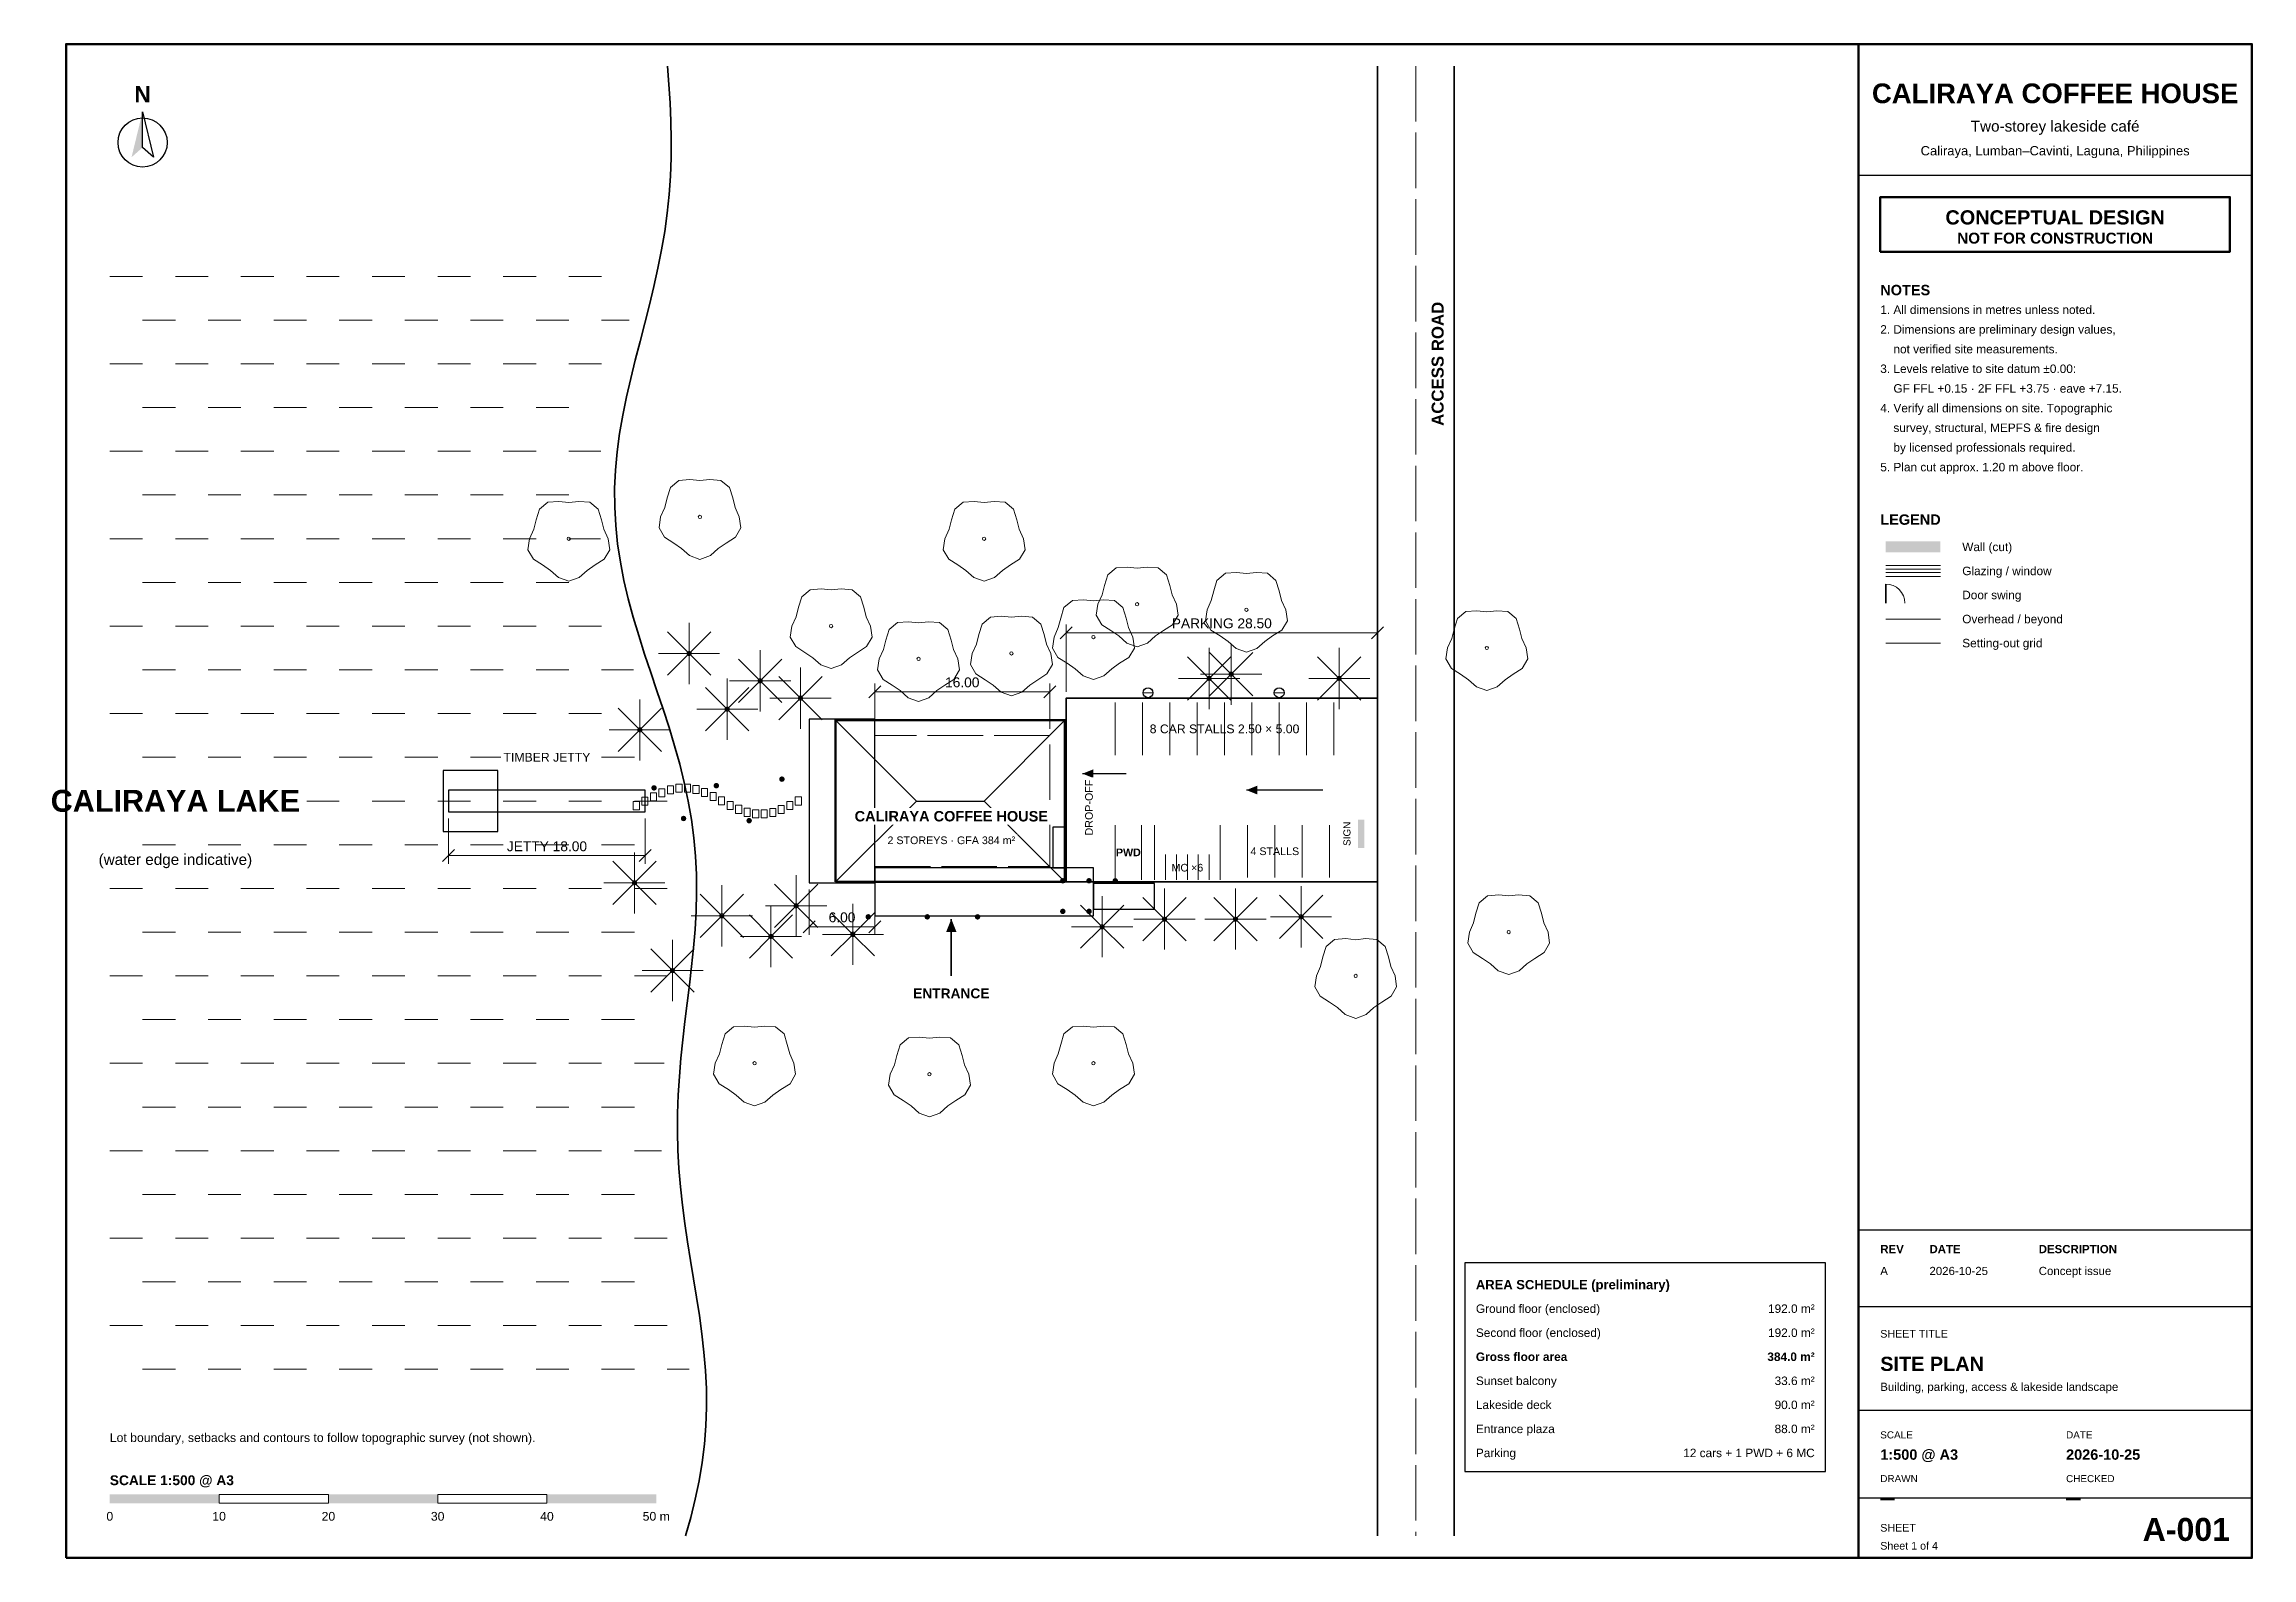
# Model space of a CAD drawing. Header units: metres. Extents: x -84 to 118, y -69 to 69.
import ezdxf
from ezdxf.enums import TextEntityAlignment as Align

# ---------------------------------------------------------------- set-up
doc = ezdxf.new("R2010")
doc.units = ezdxf.units.M
doc.header["$LTSCALE"] = 4
doc.linetypes.add('CENTER', pattern=[5.08, 3.175, -0.635, 0.635, -0.635])
doc.linetypes.add('DASHED', pattern=[1.524, 1.27, -0.254])
for name, color, linetype, lineweight in [('A-ANNO-DIMS', 7, 'Continuous', 13), ('A-ANNO-SYMB', 7, 'Continuous', 25), ('A-ANNO-TEXT', 7, 'Continuous', 18), ('A-OVHD', 7, 'Continuous', 18), ('A-ROOF', 7, 'Continuous', 35), ('C-PRKG', 7, 'Continuous', 18), ('C-ROAD', 7, 'Continuous', 25), ('C-SITE', 7, 'Continuous', 25), ('C-WATR', 7, 'Continuous', 13), ('G-TTLB', 7, 'Continuous', 35), ('L-PLNT', 7, 'Continuous', 13)]:
    doc.layers.add(name, color=color, linetype=linetype, lineweight=lineweight)
doc.styles.add('ARIAL', font='arial.ttf')
doc.styles.add('ARIAL-B', font='arialbd.ttf')
doc.dimstyles.new('ARCH', dxfattribs={"dimscale": 500, "dimtxt": 0.0018, "dimasz": 0.0015, "dimexe": 0.0015, "dimexo": 0.0012, "dimgap": 0.0008, "dimtad": 1, "dimzin": 0, "dimdsep": 46, "dimtsz": 0.0011, "dimcen": 2.5, "dimclrd": 7, "dimclre": 7, "dimclrt": 7, "dimazin": 3, "dimtfac": 1, "dimtmove": 0, "dimatfit": 3, "dimlwd": 13, "dimlwe": 13})

msp = doc.modelspace()

# ---------------------------------------------------------------- hatches: boundary and pattern name
at = {"layer": 'A-ANNO-SYMB'}
for points in [[(-75, 63.062), (-76.013, 58.9), (-75, 59.8)], [(11, 2.5), (12, 2.1), (12, 2.9)], [(26, 1), (27, 0.6), (27, 1.4)], [(-1, -10.8), (-1.48, -12), (-0.52, -12)], [(-78, -64.25), (-68, -64.25), (-68, -63.45), (-78, -63.45)], [(-58, -64.25), (-48, -64.25), (-48, -63.45), (-58, -63.45)], [(-38, -64.25), (-28, -64.25), (-28, -63.45), (-38, -63.45)]]:
    msp.add_hatch(color=7, dxfattribs=at).paths.add_polyline_path(points)
at = {"layer": 'C-SITE'}
h = msp.add_hatch(color=7, dxfattribs=at)
edge = h.paths.add_edge_path()
edge.add_arc((-16.5, 2), 0.25, 0, 360)
h = msp.add_hatch(color=7, dxfattribs=at)
edge = h.paths.add_edge_path()
edge.add_arc((-28.2, 1.2), 0.25, 0, 360)
h = msp.add_hatch(color=7, dxfattribs=at)
edge = h.paths.add_edge_path()
edge.add_arc((-22.5, 1.4), 0.25, 0, 360)
h = msp.add_hatch(color=7, dxfattribs=at)
edge = h.paths.add_edge_path()
edge.add_arc((-25.5, -1.6), 0.25, 0, 360)
h = msp.add_hatch(color=7, dxfattribs=at)
edge = h.paths.add_edge_path()
edge.add_arc((-19.5, -1.8), 0.25, 0, 360)
msp.add_hatch(color=7, dxfattribs=at).paths.add_polyline_path([(36.2, -4.3), (36.8, -4.3), (36.8, -1.7), (36.2, -1.7)])
h = msp.add_hatch(color=7, dxfattribs=at)
edge = h.paths.add_edge_path()
edge.add_arc((9.2, -7.3), 0.25, 0, 360)
h = msp.add_hatch(color=7, dxfattribs=at)
edge = h.paths.add_edge_path()
edge.add_arc((11.6, -7.3), 0.25, 0, 360)
h = msp.add_hatch(color=7, dxfattribs=at)
edge = h.paths.add_edge_path()
edge.add_arc((14, -7.3), 0.25, 0, 360)
h = msp.add_hatch(color=7, dxfattribs=at)
edge = h.paths.add_edge_path()
edge.add_arc((9.2, -10.1), 0.25, 0, 360)
h = msp.add_hatch(color=7, dxfattribs=at)
edge = h.paths.add_edge_path()
edge.add_arc((11.6, -10.1), 0.25, 0, 360)
h = msp.add_hatch(color=7, dxfattribs=at)
edge = h.paths.add_edge_path()
edge.add_arc((-8.6, -10.6), 0.25, 0, 360)
h = msp.add_hatch(color=7, dxfattribs=at)
edge = h.paths.add_edge_path()
edge.add_arc((-3.2, -10.6), 0.25, 0, 360)
h = msp.add_hatch(color=7, dxfattribs=at)
edge = h.paths.add_edge_path()
edge.add_arc((1.4, -10.6), 0.25, 0, 360)
at = {"layer": 'G-TTLB'}
msp.add_hatch(color=7, dxfattribs=at).paths.add_polyline_path([(84.5, 22.75), (89.5, 22.75), (89.5, 23.75), (84.5, 23.75)])

# ---------------------------------------------------------------- linework, layer by layer
at = {"layer": 'A-ANNO-SYMB', "linetype": 'Continuous', "lineweight": 25}
msp.add_lwpolyline([(-75, 63.062), (-73.987, 58.9), (-75, 59.8)], close=True, dxfattribs=at)
for points in [[(15, 2.5), (11, 2.5)], [(33, 1), (26, 1)]]:
    msp.add_lwpolyline(points, dxfattribs=at)
at = {"layer": 'A-ANNO-SYMB', "linetype": 'Continuous', "lineweight": 35}
msp.add_lwpolyline([(-1, -16), (-1, -10.8)], dxfattribs=at)
at = {"layer": 'A-ANNO-SYMB', "linetype": 'Continuous', "lineweight": 18}
for points in [[(-68, -64.25), (-58, -64.25), (-58, -63.45), (-68, -63.45)], [(-48, -64.25), (-38, -64.25), (-38, -63.45), (-48, -63.45)]]:
    msp.add_lwpolyline(points, close=True, dxfattribs=at)
at = {"layer": 'A-ANNO-SYMB', "linetype": 'Continuous', "lineweight": 25}
msp.add_circle((-75, 60.25), 2.25, dxfattribs=at)
at = {"layer": 'A-OVHD', "linetype": 'DASHED', "lineweight": 18}
msp.add_lwpolyline([(-8, -6), (8, -6), (8, 6), (-8, 6)], close=True, dxfattribs=at)
at = {"layer": 'A-ROOF', "linetype": 'Continuous', "lineweight": 50}
msp.add_lwpolyline([(-11.6, -7.4), (9.4, -7.4), (9.4, 7.4), (-11.6, 7.4)], close=True, dxfattribs=at)
at = {"layer": 'A-ROOF', "linetype": 'Continuous', "lineweight": 25}
for points in [[(-11.6, 7.4), (-4.2, 0)], [(9.4, 7.4), (2, 0)], [(-11.6, -7.4), (-4.2, 0)], [(-4.2, 0), (2, 0)], [(9.4, -7.4), (2, 0)]]:
    msp.add_lwpolyline(points, dxfattribs=at)
at = {"layer": 'C-PRKG', "linetype": 'Continuous', "lineweight": 35}
msp.add_lwpolyline([(9.5, -7.4), (38, -7.4), (38, 9.4), (9.5, 9.4)], close=True, dxfattribs=at)
at = {"layer": 'C-PRKG', "linetype": 'Continuous', "lineweight": 13}
for points in [[(14, 9), (14, 4.2)], [(16.5, 9), (16.5, 4.2)], [(19, 9), (19, 4.2)], [(21.5, 9), (21.5, 4.2)], [(24, 9), (24, 4.2)], [(26.5, 9), (26.5, 4.2)], [(29, 9), (29, 4.2)], [(31.5, 9), (31.5, 4.2)], [(34, 9), (34, 4.2)], [(14, -2.2), (14, -7.2)], [(16.4, -2.2), (16.4, -7.2)], [(17.6, -2.2), (17.6, -7.2)], [(23.6, -2.2), (23.6, -7)], [(26.1, -2.2), (26.1, -7)], [(28.6, -2.2), (28.6, -7)], [(31.1, -2.2), (31.1, -7)], [(33.6, -2.2), (33.6, -7)], [(17.6, -4.9), (17.6, -7.2)], [(18.6, -4.9), (18.6, -7.2)], [(19.6, -4.9), (19.6, -7.2)], [(20.6, -4.9), (20.6, -7.2)], [(21.6, -4.9), (21.6, -7.2)], [(22.6, -4.9), (22.6, -7.2)], [(23.6, -4.9), (23.6, -7.2)]]:
    msp.add_lwpolyline(points, dxfattribs=at)
at = {"layer": 'C-ROAD', "linetype": 'Continuous', "lineweight": 35}
for points in [[(38, 67.25), (38, -67.25)], [(45, 67.25), (45, -67.25)]]:
    msp.add_lwpolyline(points, dxfattribs=at)
at = {"layer": 'C-ROAD', "linetype": 'DASHED', "lineweight": 18}
msp.add_lwpolyline([(41.5, 67.25), (41.5, -67.25)], dxfattribs=at)
at = {"layer": 'C-SITE', "linetype": 'Continuous', "lineweight": 13}
for points in [[(16.55, 9.9), (17.45, 9.9)], [(28.55, 9.9), (29.45, 9.9)]]:
    msp.add_lwpolyline(points, dxfattribs=at)
at = {"layer": 'C-SITE', "linetype": 'Continuous', "lineweight": 25}
for points in [[(-14, -7.5), (-8, -7.5), (-8, 7.5), (-14, 7.5)], [(-47.5, -2.8), (-42.5, -2.8), (-42.5, 2.8), (-47.5, 2.8)], [(-47, -1), (-29, -1), (-29, 1), (-47, 1)], [(8.3, -6.1), (9.5, -6.1), (9.5, -2.4), (8.3, -2.4)], [(-8, -10.5), (12, -10.5), (12, -6.1), (-8, -6.1)], [(12, -9.9), (17.6, -9.9), (17.6, -7.55), (12, -7.55)]]:
    msp.add_lwpolyline(points, close=True, dxfattribs=at)
at = {"layer": 'C-SITE', "linetype": 'Continuous', "lineweight": 9}
for points in [[(-29.32, -0.39), (-28.76, -0.39), (-28.76, 0.35), (-29.32, 0.35)], [(-28.54, 0.022), (-27.98, 0.022), (-27.98, 0.762), (-28.54, 0.762)], [(-27.76, 0.388), (-27.2, 0.388), (-27.2, 1.128), (-27.76, 1.128)], [(-26.98, 0.661), (-26.42, 0.661), (-26.42, 1.401), (-26.98, 1.401)], [(-26.2, 0.809), (-25.64, 0.809), (-25.64, 1.549), (-26.2, 1.549)], [(-25.42, 0.814), (-24.86, 0.814), (-24.86, 1.554), (-25.42, 1.554)], [(-24.64, 0.676), (-24.08, 0.676), (-24.08, 1.416), (-24.64, 1.416)], [(-23.86, 0.411), (-23.3, 0.411), (-23.3, 1.151), (-23.86, 1.151)], [(-23.08, 0.051), (-22.52, 0.051), (-22.52, 0.791), (-23.08, 0.791)], [(-22.3, -0.36), (-21.74, -0.36), (-21.74, 0.38), (-22.3, 0.38)], [(-15.28, -0.37), (-14.72, -0.37), (-14.72, 0.37), (-15.28, 0.37)], [(-30.1, -0.8), (-29.54, -0.8), (-29.54, -0.06), (-30.1, -0.06)], [(-21.52, -0.772), (-20.96, -0.772), (-20.96, -0.032), (-21.52, -0.032)], [(-20.74, -1.135), (-20.18, -1.135), (-20.18, -0.395), (-20.74, -0.395)], [(-19.96, -1.406), (-19.4, -1.406), (-19.4, -0.666), (-19.96, -0.666)], [(-19.18, -1.551), (-18.62, -1.551), (-18.62, -0.811), (-19.18, -0.811)], [(-18.4, -1.553), (-17.84, -1.553), (-17.84, -0.813), (-18.4, -0.813)], [(-17.62, -1.411), (-17.06, -1.411), (-17.06, -0.671), (-17.62, -0.671)], [(-16.84, -1.143), (-16.28, -1.143), (-16.28, -0.403), (-16.84, -0.403)], [(-16.06, -0.781), (-15.5, -0.781), (-15.5, -0.041), (-16.06, -0.041)]]:
    msp.add_lwpolyline(points, close=True, dxfattribs=at)
at = {"layer": 'C-SITE', "linetype": 'Continuous', "lineweight": 25}
for centre in [(17, 9.9), (29, 9.9)]:
    msp.add_circle(centre, 0.45, dxfattribs=at)
at = {"layer": 'C-WATR', "linetype": 'Continuous', "lineweight": 35}
msp.add_lwpolyline([(-26.976, 67.25), (-26.845, 65.569), (-26.736, 63.888), (-26.658, 62.206), (-26.62, 60.525), (-26.63, 58.844), (-26.692, 57.163), (-26.812, 55.481), (-26.988, 53.8), (-27.222, 52.119), (-27.508, 50.438), (-27.843, 48.756), (-28.218, 47.075), (-28.624, 45.394), (-29.05, 43.712), (-29.485, 42.031), (-29.917, 40.35), (-30.331, 38.669), (-30.716, 36.987), (-31.058, 35.306), (-31.348, 33.625), (-31.574, 31.944), (-31.729, 30.263), (-31.805, 28.581), (-31.8, 26.9), (-31.71, 25.219), (-31.537, 23.538), (-31.284, 21.856), (-30.955, 20.175), (-30.558, 18.494), (-30.104, 16.812), (-29.601, 15.131), (-29.064, 13.45), (-28.505, 11.769), (-27.937, 10.087), (-27.375, 8.406), (-26.831, 6.725), (-26.319, 5.044), (-25.849, 3.362), (-25.431, 1.681), (-25.073, 0), (-24.781, -1.681), (-24.558, -3.362), (-24.405, -5.044), (-24.322, -6.725), (-24.305, -8.406), (-24.348, -10.088), (-24.444, -11.769), (-24.585, -13.45), (-24.759, -15.131), (-24.956, -16.812), (-25.165, -18.494), (-25.373, -20.175), (-25.569, -21.856), (-25.744, -23.537), (-25.887, -25.219), (-25.991, -26.9), (-26.049, -28.581), (-26.058, -30.263), (-26.016, -31.944), (-25.924, -33.625), (-25.782, -35.306), (-25.598, -36.987), (-25.376, -38.669), (-25.126, -40.35), (-24.857, -42.031), (-24.58, -43.713), (-24.308, -45.394), (-24.051, -47.075), (-23.822, -48.756), (-23.633, -50.438), (-23.493, -52.119), (-23.412, -53.8), (-23.397, -55.481), (-23.453, -57.162), (-23.585, -58.844), (-23.793, -60.525), (-24.076, -62.206), (-24.43, -63.887), (-24.849, -65.569), (-25.325, -67.25)], dxfattribs=at)
at = {"layer": 'C-WATR', "linetype": 'Continuous', "lineweight": 13}
for points in [[(-78, 48), (-75, 48)], [(-72, 48), (-69, 48)], [(-66, 48), (-63, 48)], [(-60, 48), (-57, 48)], [(-54, 48), (-51, 48)], [(-48, 48), (-45, 48)], [(-42, 48), (-39, 48)], [(-36, 48), (-33, 48)], [(-75, 44), (-72, 44)], [(-69, 44), (-66, 44)], [(-63, 44), (-60, 44)], [(-57, 44), (-54, 44)], [(-51, 44), (-48, 44)], [(-45, 44), (-42, 44)], [(-39, 44), (-36, 44)], [(-33, 44), (-30.476, 44)], [(-78, 40), (-75, 40)], [(-72, 40), (-69, 40)], [(-66, 40), (-63, 40)], [(-60, 40), (-57, 40)], [(-54, 40), (-51, 40)], [(-48, 40), (-45, 40)], [(-42, 40), (-39, 40)], [(-36, 40), (-33, 40)], [(-75, 36), (-72, 36)], [(-69, 36), (-66, 36)], [(-63, 36), (-60, 36)], [(-57, 36), (-54, 36)], [(-51, 36), (-48, 36)], [(-45, 36), (-42, 36)], [(-39, 36), (-36, 36)], [(-78, 32), (-75, 32)], [(-72, 32), (-69, 32)], [(-66, 32), (-63, 32)], [(-60, 32), (-57, 32)], [(-54, 32), (-51, 32)], [(-48, 32), (-45, 32)], [(-42, 32), (-39, 32)], [(-36, 32), (-33.068, 32)], [(-75, 28), (-72, 28)], [(-69, 28), (-66, 28)], [(-63, 28), (-60, 28)], [(-57, 28), (-54, 28)], [(-51, 28), (-48, 28)], [(-45, 28), (-42, 28)], [(-39, 28), (-36, 28)], [(-78, 24), (-75, 24)], [(-72, 24), (-69, 24)], [(-66, 24), (-63, 24)], [(-60, 24), (-57, 24)], [(-54, 24), (-51, 24)], [(-48, 24), (-45, 24)], [(-42, 24), (-39, 24)], [(-36, 24), (-33.093, 24)], [(-75, 20), (-72, 20)], [(-69, 20), (-66, 20)], [(-63, 20), (-60, 20)], [(-57, 20), (-54, 20)], [(-51, 20), (-48, 20)], [(-45, 20), (-42, 20)], [(-39, 20), (-36, 20)], [(-78, 16), (-75, 16)], [(-72, 16), (-69, 16)], [(-66, 16), (-63, 16)], [(-60, 16), (-57, 16)], [(-54, 16), (-51, 16)], [(-48, 16), (-45, 16)], [(-42, 16), (-39, 16)], [(-36, 16), (-33, 16)], [(-75, 12), (-72, 12)], [(-69, 12), (-66, 12)], [(-63, 12), (-60, 12)], [(-57, 12), (-54, 12)], [(-51, 12), (-48, 12)], [(-45, 12), (-42, 12)], [(-39, 12), (-36, 12)], [(-33, 12), (-30.082, 12)], [(-78, 8), (-75, 8)], [(-72, 8), (-69, 8)], [(-66, 8), (-63, 8)], [(-60, 8), (-57, 8)], [(-54, 8), (-51, 8)], [(-48, 8), (-45, 8)], [(-42, 8), (-39, 8)], [(-36, 8), (-33, 8)], [(-75, 4), (-72, 4)], [(-69, 4), (-66, 4)], [(-63, 4), (-60, 4)], [(-57, 4), (-54, 4)], [(-51, 4), (-48, 4)], [(-45, 4), (-42, 4)], [(-39, 4), (-36, 4)], [(-33, 4), (-30, 4)], [(-78, 0), (-75, 0)], [(-72, 0), (-69, 0)], [(-66, 0), (-63, 0)], [(-60, 0), (-57, 0)], [(-54, 0), (-51, 0)], [(-48, 0), (-45, 0)], [(-42, 0), (-39, 0)], [(-36, 0), (-33, 0)], [(-30, 0), (-27, 0)], [(-75, -4), (-72, -4)], [(-69, -4), (-66, -4)], [(-63, -4), (-60, -4)], [(-57, -4), (-54, -4)], [(-51, -4), (-48, -4)], [(-45, -4), (-42, -4)], [(-39, -4), (-36, -4)], [(-33, -4), (-30, -4)], [(-78, -8), (-75, -8)], [(-72, -8), (-69, -8)], [(-66, -8), (-63, -8)], [(-60, -8), (-57, -8)], [(-54, -8), (-51, -8)], [(-48, -8), (-45, -8)], [(-42, -8), (-39, -8)], [(-36, -8), (-33, -8)], [(-30, -8), (-27, -8)], [(-75, -12), (-72, -12)], [(-69, -12), (-66, -12)], [(-63, -12), (-60, -12)], [(-57, -12), (-54, -12)], [(-51, -12), (-48, -12)], [(-45, -12), (-42, -12)], [(-39, -12), (-36, -12)], [(-33, -12), (-30, -12)], [(-78, -16), (-75, -16)], [(-72, -16), (-69, -16)], [(-66, -16), (-63, -16)], [(-60, -16), (-57, -16)], [(-54, -16), (-51, -16)], [(-48, -16), (-45, -16)], [(-42, -16), (-39, -16)], [(-36, -16), (-33, -16)], [(-30, -16), (-27, -16)], [(-75, -20), (-72, -20)], [(-69, -20), (-66, -20)], [(-63, -20), (-60, -20)], [(-57, -20), (-54, -20)], [(-51, -20), (-48, -20)], [(-45, -20), (-42, -20)], [(-39, -20), (-36, -20)], [(-33, -20), (-30, -20)], [(-78, -24), (-75, -24)], [(-72, -24), (-69, -24)], [(-66, -24), (-63, -24)], [(-60, -24), (-57, -24)], [(-54, -24), (-51, -24)], [(-48, -24), (-45, -24)], [(-42, -24), (-39, -24)], [(-36, -24), (-33, -24)], [(-30, -24), (-27.287, -24)], [(-75, -28), (-72, -28)], [(-69, -28), (-66, -28)], [(-63, -28), (-60, -28)], [(-57, -28), (-54, -28)], [(-51, -28), (-48, -28)], [(-45, -28), (-42, -28)], [(-39, -28), (-36, -28)], [(-33, -28), (-30, -28)], [(-78, -32), (-75, -32)], [(-72, -32), (-69, -32)], [(-66, -32), (-63, -32)], [(-60, -32), (-57, -32)], [(-54, -32), (-51, -32)], [(-48, -32), (-45, -32)], [(-42, -32), (-39, -32)], [(-36, -32), (-33, -32)], [(-30, -32), (-27.514, -32)], [(-75, -36), (-72, -36)], [(-69, -36), (-66, -36)], [(-63, -36), (-60, -36)], [(-57, -36), (-54, -36)], [(-51, -36), (-48, -36)], [(-45, -36), (-42, -36)], [(-39, -36), (-36, -36)], [(-33, -36), (-30, -36)], [(-78, -40), (-75, -40)], [(-72, -40), (-69, -40)], [(-66, -40), (-63, -40)], [(-60, -40), (-57, -40)], [(-54, -40), (-51, -40)], [(-48, -40), (-45, -40)], [(-42, -40), (-39, -40)], [(-36, -40), (-33, -40)], [(-30, -40), (-27, -40)], [(-75, -44), (-72, -44)], [(-69, -44), (-66, -44)], [(-63, -44), (-60, -44)], [(-57, -44), (-54, -44)], [(-51, -44), (-48, -44)], [(-45, -44), (-42, -44)], [(-39, -44), (-36, -44)], [(-33, -44), (-30, -44)], [(-78, -48), (-75, -48)], [(-72, -48), (-69, -48)], [(-66, -48), (-63, -48)], [(-60, -48), (-57, -48)], [(-54, -48), (-51, -48)], [(-48, -48), (-45, -48)], [(-42, -48), (-39, -48)], [(-36, -48), (-33, -48)], [(-30, -48), (-27, -48)], [(-75, -52), (-72, -52)], [(-69, -52), (-66, -52)], [(-63, -52), (-60, -52)], [(-57, -52), (-54, -52)], [(-51, -52), (-48, -52)], [(-45, -52), (-42, -52)], [(-39, -52), (-36, -52)], [(-33, -52), (-30, -52)], [(-27, -52), (-25.001, -52)]]:
    msp.add_lwpolyline(points, dxfattribs=at)
at = {"layer": 'G-TTLB', "linetype": 'Continuous', "lineweight": 50}
msp.add_lwpolyline([(82, -69.25), (82, 69.25)], dxfattribs=at)
at = {"layer": 'G-TTLB', "linetype": 'Continuous', "lineweight": 25}
for points in [[(82, 57.25), (118, 57.25)], [(82, -39.25), (118, -39.25)], [(82, -46.25), (118, -46.25)], [(82, -55.75), (118, -55.75)], [(82, -63.75), (118, -63.75)]]:
    msp.add_lwpolyline(points, dxfattribs=at)
at = {"layer": 'G-TTLB', "linetype": 'Continuous', "lineweight": 50}
msp.add_lwpolyline([(84, 50.25), (116, 50.25), (116, 55.25), (84, 55.25)], close=True, dxfattribs=at)
at = {"layer": 'G-TTLB', "linetype": 'Continuous', "lineweight": 13}
for points in [[(84.5, 21.55), (89.5, 21.55)], [(84.5, 21.2), (89.5, 21.2)], [(84.5, 20.9), (89.5, 20.9)], [(84.5, 20.55), (89.5, 20.55)]]:
    msp.add_lwpolyline(points, dxfattribs=at)
at = {"layer": 'G-TTLB', "linetype": 'Continuous', "lineweight": 35}
msp.add_lwpolyline([(84.5, 18.1), (84.5, 19.85)], dxfattribs=at)
at = {"layer": 'G-TTLB', "linetype": 'DASHED', "lineweight": 18}
msp.add_lwpolyline([(84.5, 16.65), (89.5, 16.65)], dxfattribs=at)
at = {"layer": 'G-TTLB', "linetype": 'CENTER', "lineweight": 13}
msp.add_lwpolyline([(84.5, 14.45), (89.5, 14.45)], dxfattribs=at)
at = {"layer": 'G-TTLB', "linetype": 'Continuous', "lineweight": 25}
msp.add_lwpolyline([(46, -61.35), (79, -61.35), (79, -42.25), (46, -42.25)], close=True, dxfattribs=at)
at = {"layer": 'G-TTLB', "linetype": 'Continuous', "lineweight": 13}
msp.add_arc((84.5, 18.1), 1.75, 0, 90, dxfattribs=at)
at = {"layer": 'L-PLNT', "linetype": 'Continuous', "lineweight": 13}
for points in [[(-20.4, 26), (-20.254, 24.996), (-20.758, 24.128), (-21.598, 23.598), (-22.325, 23.098), (-23.049, 22.451), (-24, 22.112), (-24.951, 22.451), (-25.675, 23.098), (-26.402, 23.598), (-27.242, 24.128), (-27.746, 24.996), (-27.6, 26), (-27.209, 26.86), (-26.993, 27.728), (-26.69, 28.69), (-25.925, 29.334), (-24.912, 29.405), (-24, 29.312), (-23.088, 29.405), (-22.075, 29.334), (-21.31, 28.69), (-21.007, 27.728), (-20.791, 26.86), (-20.4, 26)], [(-32.4, 24), (-32.254, 22.996), (-32.758, 22.128), (-33.598, 21.598), (-34.325, 21.098), (-35.049, 20.451), (-36, 20.112), (-36.951, 20.451), (-37.675, 21.098), (-38.402, 21.598), (-39.242, 22.128), (-39.746, 22.996), (-39.6, 24), (-39.209, 24.86), (-38.993, 25.728), (-38.69, 26.69), (-37.925, 27.334), (-36.912, 27.405), (-36, 27.312), (-35.088, 27.405), (-34.075, 27.334), (-33.31, 26.69), (-33.007, 25.728), (-32.791, 24.86), (-32.4, 24)], [(5.6, 24), (5.746, 22.996), (5.242, 22.128), (4.402, 21.598), (3.675, 21.098), (2.951, 20.451), (2, 20.112), (1.049, 20.451), (0.325, 21.098), (-0.402, 21.598), (-1.242, 22.128), (-1.746, 22.996), (-1.6, 24), (-1.209, 24.86), (-0.993, 25.728), (-0.69, 26.69), (0.075, 27.334), (1.088, 27.405), (2, 27.312), (2.912, 27.405), (3.925, 27.334), (4.69, 26.69), (4.993, 25.728), (5.209, 24.86), (5.6, 24)], [(19.6, 18), (19.746, 16.996), (19.242, 16.128), (18.402, 15.598), (17.675, 15.098), (16.951, 14.451), (16, 14.112), (15.049, 14.451), (14.325, 15.098), (13.598, 15.598), (12.758, 16.128), (12.254, 16.996), (12.4, 18), (12.791, 18.86), (13.007, 19.728), (13.31, 20.69), (14.075, 21.334), (15.088, 21.405), (16, 21.312), (16.912, 21.405), (17.925, 21.334), (18.69, 20.69), (18.993, 19.728), (19.209, 18.86), (19.6, 18)], [(29.6, 17.5), (29.746, 16.496), (29.242, 15.628), (28.402, 15.098), (27.675, 14.598), (26.951, 13.951), (26, 13.612), (25.049, 13.951), (24.325, 14.598), (23.598, 15.098), (22.758, 15.628), (22.254, 16.496), (22.4, 17.5), (22.791, 18.36), (23.007, 19.228), (23.31, 20.19), (24.075, 20.834), (25.088, 20.905), (26, 20.812), (26.912, 20.905), (27.925, 20.834), (28.69, 20.19), (28.993, 19.228), (29.209, 18.36), (29.6, 17.5)], [(-8.4, 16), (-8.254, 14.996), (-8.758, 14.128), (-9.598, 13.598), (-10.325, 13.098), (-11.049, 12.451), (-12, 12.112), (-12.951, 12.451), (-13.675, 13.098), (-14.402, 13.598), (-15.242, 14.128), (-15.746, 14.996), (-15.6, 16), (-15.209, 16.86), (-14.993, 17.728), (-14.69, 18.69), (-13.925, 19.334), (-12.912, 19.405), (-12, 19.312), (-11.088, 19.405), (-10.075, 19.334), (-9.31, 18.69), (-9.007, 17.728), (-8.791, 16.86), (-8.4, 16)], [(15.6, 15), (15.746, 13.996), (15.242, 13.128), (14.402, 12.598), (13.675, 12.098), (12.951, 11.451), (12, 11.112), (11.049, 11.451), (10.325, 12.098), (9.598, 12.598), (8.758, 13.128), (8.254, 13.996), (8.4, 15), (8.791, 15.86), (9.007, 16.728), (9.31, 17.69), (10.075, 18.334), (11.088, 18.405), (12, 18.312), (12.912, 18.405), (13.925, 18.334), (14.69, 17.69), (14.993, 16.728), (15.209, 15.86), (15.6, 15)], [(-0.4, 13), (-0.254, 11.996), (-0.758, 11.128), (-1.598, 10.598), (-2.325, 10.098), (-3.049, 9.451), (-4, 9.112), (-4.951, 9.451), (-5.675, 10.098), (-6.402, 10.598), (-7.242, 11.128), (-7.746, 11.996), (-7.6, 13), (-7.209, 13.86), (-6.993, 14.728), (-6.69, 15.69), (-5.925, 16.334), (-4.912, 16.405), (-4, 16.312), (-3.088, 16.405), (-2.075, 16.334), (-1.31, 15.69), (-1.007, 14.728), (-0.791, 13.86), (-0.4, 13)], [(8.1, 13.5), (8.246, 12.496), (7.742, 11.628), (6.902, 11.098), (6.175, 10.598), (5.451, 9.951), (4.5, 9.612), (3.549, 9.951), (2.825, 10.598), (2.098, 11.098), (1.258, 11.628), (0.754, 12.496), (0.9, 13.5), (1.291, 14.36), (1.507, 15.228), (1.81, 16.19), (2.575, 16.834), (3.588, 16.905), (4.5, 16.812), (5.412, 16.905), (6.425, 16.834), (7.19, 16.19), (7.493, 15.228), (7.709, 14.36), (8.1, 13.5)], [(51.6, 14), (51.746, 12.996), (51.242, 12.128), (50.402, 11.598), (49.675, 11.098), (48.951, 10.451), (48, 10.112), (47.049, 10.451), (46.325, 11.098), (45.598, 11.598), (44.758, 12.128), (44.254, 12.996), (44.4, 14), (44.791, 14.86), (45.007, 15.728), (45.31, 16.69), (46.075, 17.334), (47.088, 17.405), (48, 17.312), (48.912, 17.405), (49.925, 17.334), (50.69, 16.69), (50.993, 15.728), (51.209, 14.86), (51.6, 14)], [(53.6, -12), (53.746, -13.004), (53.242, -13.872), (52.402, -14.402), (51.675, -14.902), (50.951, -15.549), (50, -15.888), (49.049, -15.549), (48.325, -14.902), (47.598, -14.402), (46.758, -13.872), (46.254, -13.004), (46.4, -12), (46.791, -11.14), (47.007, -10.272), (47.31, -9.31), (48.075, -8.666), (49.088, -8.595), (50, -8.688), (50.912, -8.595), (51.925, -8.666), (52.69, -9.31), (52.993, -10.272), (53.209, -11.14), (53.6, -12)], [(39.6, -16), (39.746, -17.004), (39.242, -17.872), (38.402, -18.402), (37.675, -18.902), (36.951, -19.549), (36, -19.888), (35.049, -19.549), (34.325, -18.902), (33.598, -18.402), (32.758, -17.872), (32.254, -17.004), (32.4, -16), (32.791, -15.14), (33.007, -14.272), (33.31, -13.31), (34.075, -12.666), (35.088, -12.595), (36, -12.688), (36.912, -12.595), (37.925, -12.666), (38.69, -13.31), (38.993, -14.272), (39.209, -15.14), (39.6, -16)], [(-15.4, -24), (-15.254, -25.004), (-15.758, -25.872), (-16.598, -26.402), (-17.325, -26.902), (-18.049, -27.549), (-19, -27.888), (-19.951, -27.549), (-20.675, -26.902), (-21.402, -26.402), (-22.242, -25.872), (-22.746, -25.004), (-22.6, -24), (-22.209, -23.14), (-21.993, -22.272), (-21.69, -21.31), (-20.925, -20.666), (-19.912, -20.595), (-19, -20.688), (-18.088, -20.595), (-17.075, -20.666), (-16.31, -21.31), (-16.007, -22.272), (-15.791, -23.14), (-15.4, -24)], [(0.6, -25), (0.746, -26.004), (0.242, -26.872), (-0.598, -27.402), (-1.325, -27.902), (-2.049, -28.549), (-3, -28.888), (-3.951, -28.549), (-4.675, -27.902), (-5.402, -27.402), (-6.242, -26.872), (-6.746, -26.004), (-6.6, -25), (-6.209, -24.14), (-5.993, -23.272), (-5.69, -22.31), (-4.925, -21.666), (-3.912, -21.595), (-3, -21.688), (-2.088, -21.595), (-1.075, -21.666), (-0.31, -22.31), (-0.007, -23.272), (0.209, -24.14), (0.6, -25)], [(15.6, -24), (15.746, -25.004), (15.242, -25.872), (14.402, -26.402), (13.675, -26.902), (12.951, -27.549), (12, -27.888), (11.049, -27.549), (10.325, -26.902), (9.598, -26.402), (8.758, -25.872), (8.254, -25.004), (8.4, -24), (8.791, -23.14), (9.007, -22.272), (9.31, -21.31), (10.075, -20.666), (11.088, -20.595), (12, -20.688), (12.912, -20.595), (13.925, -20.666), (14.69, -21.31), (14.993, -22.272), (15.209, -23.14), (15.6, -24)]]:
    msp.add_lwpolyline(points, close=True, dxfattribs=at)
for points in [[(-25, 13.5), (-25, 16.3)], [(-25, 13.5), (-26.98, 15.48)], [(-25, 13.5), (-23.02, 15.48)], [(24.6, 11.6), (24.6, 14.4)], [(-25, 13.5), (-27.8, 13.5)], [(-25, 13.5), (-26.98, 11.52)], [(-25, 13.5), (-22.2, 13.5)], [(-25, 13.5), (-23.02, 11.52)], [(-25, 13.5), (-25, 10.7)], [(-18.5, 11), (-20.48, 12.98)], [(-18.5, 11), (-18.5, 13.8)], [(-18.5, 11), (-16.52, 12.98)], [(-14.8, 9.4), (-14.8, 12.2)], [(22.6, 11.2), (20.62, 13.18)], [(22.6, 11.2), (22.6, 14)], [(22.6, 11.2), (24.58, 13.18)], [(24.6, 11.6), (22.62, 13.58)], [(24.6, 11.6), (26.58, 13.58)], [(34.5, 11.2), (32.52, 13.18)], [(34.5, 11.2), (34.5, 14)], [(34.5, 11.2), (36.48, 13.18)], [(-21.5, 8.4), (-23.48, 10.38)], [(-21.5, 8.4), (-21.5, 11.2)], [(-21.5, 8.4), (-19.52, 10.38)], [(-18.5, 11), (-21.3, 11)], [(-18.5, 11), (-20.48, 9.02)], [(-18.5, 11), (-15.7, 11)], [(-18.5, 11), (-16.52, 9.02)], [(-18.5, 11), (-18.5, 8.2)], [(-14.8, 9.4), (-16.78, 11.38)], [(-14.8, 9.4), (-12.82, 11.38)], [(22.6, 11.2), (19.8, 11.2)], [(22.6, 11.2), (20.62, 9.22)], [(24.6, 11.6), (21.8, 11.6)], [(22.6, 11.2), (25.4, 11.2)], [(22.6, 11.2), (24.58, 9.22)], [(22.6, 11.2), (22.6, 8.4)], [(24.6, 11.6), (22.62, 9.62)], [(24.6, 11.6), (27.4, 11.6)], [(24.6, 11.6), (26.58, 9.62)], [(24.6, 11.6), (24.6, 8.8)], [(34.5, 11.2), (31.7, 11.2)], [(34.5, 11.2), (32.52, 9.22)], [(34.5, 11.2), (37.3, 11.2)], [(34.5, 11.2), (36.48, 9.22)], [(34.5, 11.2), (34.5, 8.4)], [(-29.5, 6.5), (-31.48, 8.48)], [(-29.5, 6.5), (-29.5, 9.3)], [(-29.5, 6.5), (-27.52, 8.48)], [(-21.5, 8.4), (-24.3, 8.4)], [(-21.5, 8.4), (-23.48, 6.42)], [(-21.5, 8.4), (-18.7, 8.4)], [(-21.5, 8.4), (-19.52, 6.42)], [(-21.5, 8.4), (-21.5, 5.6)], [(-14.8, 9.4), (-17.6, 9.4)], [(-14.8, 9.4), (-16.78, 7.42)], [(-14.8, 9.4), (-12, 9.4)], [(-14.8, 9.4), (-12.82, 7.42)], [(-14.8, 9.4), (-14.8, 6.6)], [(-29.5, 6.5), (-32.3, 6.5)], [(-29.5, 6.5), (-31.48, 4.52)], [(-29.5, 6.5), (-26.7, 6.5)], [(-29.5, 6.5), (-27.52, 4.52)], [(-29.5, 6.5), (-29.5, 3.7)], [(-30, -7.5), (-31.98, -5.52)], [(-30, -7.5), (-30, -4.7)], [(-30, -7.5), (-28.02, -5.52)], [(-30, -7.5), (-32.8, -7.5)], [(-30, -7.5), (-31.98, -9.48)], [(-30, -7.5), (-27.2, -7.5)], [(-30, -7.5), (-28.02, -9.48)], [(-30, -7.5), (-30, -10.3)], [(-22, -10.5), (-22, -7.7)], [(-15.2, -9.6), (-17.18, -7.62)], [(-15.2, -9.6), (-15.2, -6.8)], [(-15.2, -9.6), (-13.22, -7.62)], [(18.5, -10.8), (18.5, -8)], [(25, -10.8), (25, -8)], [(31, -10.6), (31, -7.8)], [(-22, -10.5), (-23.98, -8.52)], [(-22, -10.5), (-20.02, -8.52)], [(-15.2, -9.6), (-18, -9.6)], [(-17.5, -12.4), (-17.5, -9.6)], [(-15.2, -9.6), (-17.18, -11.58)], [(-15.2, -9.6), (-12.4, -9.6)], [(-15.2, -9.6), (-13.22, -11.58)], [(-15.2, -9.6), (-15.2, -12.4)], [(-10, -12.2), (-10, -9.4)], [(12.8, -11.5), (10.82, -9.52)], [(12.8, -11.5), (12.8, -8.7)], [(12.8, -11.5), (14.78, -9.52)], [(18.5, -10.8), (16.52, -8.82)], [(18.5, -10.8), (20.48, -8.82)], [(25, -10.8), (23.02, -8.82)], [(25, -10.8), (26.98, -8.82)], [(31, -10.6), (29.02, -8.62)], [(31, -10.6), (32.98, -8.62)], [(-22, -10.5), (-24.8, -10.5)], [(-22, -10.5), (-23.98, -12.48)], [(-22, -10.5), (-19.2, -10.5)], [(-22, -10.5), (-20.02, -12.48)], [(-22, -10.5), (-22, -13.3)], [(-17.5, -12.4), (-19.48, -10.42)], [(-17.5, -12.4), (-15.52, -10.42)], [(-10, -12.2), (-11.98, -10.22)], [(-10, -12.2), (-8.02, -10.22)], [(12.8, -11.5), (10, -11.5)], [(12.8, -11.5), (10.82, -13.48)], [(12.8, -11.5), (15.6, -11.5)], [(12.8, -11.5), (14.78, -13.48)], [(12.8, -11.5), (12.8, -14.3)], [(18.5, -10.8), (15.7, -10.8)], [(18.5, -10.8), (16.52, -12.78)], [(18.5, -10.8), (21.3, -10.8)], [(18.5, -10.8), (20.48, -12.78)], [(18.5, -10.8), (18.5, -13.6)], [(25, -10.8), (22.2, -10.8)], [(25, -10.8), (23.02, -12.78)], [(25, -10.8), (27.8, -10.8)], [(25, -10.8), (26.98, -12.78)], [(25, -10.8), (25, -13.6)], [(31, -10.6), (28.2, -10.6)], [(31, -10.6), (29.02, -12.58)], [(31, -10.6), (33.8, -10.6)], [(31, -10.6), (32.98, -12.58)], [(31, -10.6), (31, -13.4)], [(-26.5, -15.5), (-28.48, -13.52)], [(-26.5, -15.5), (-26.5, -12.7)], [(-26.5, -15.5), (-24.52, -13.52)], [(-17.5, -12.4), (-20.3, -12.4)], [(-17.5, -12.4), (-19.48, -14.38)], [(-17.5, -12.4), (-14.7, -12.4)], [(-17.5, -12.4), (-15.52, -14.38)], [(-17.5, -12.4), (-17.5, -15.2)], [(-10, -12.2), (-12.8, -12.2)], [(-10, -12.2), (-11.98, -14.18)], [(-10, -12.2), (-7.2, -12.2)], [(-10, -12.2), (-8.02, -14.18)], [(-10, -12.2), (-10, -15)], [(-26.5, -15.5), (-29.3, -15.5)], [(-26.5, -15.5), (-28.48, -17.48)], [(-26.5, -15.5), (-23.7, -15.5)], [(-26.5, -15.5), (-24.52, -17.48)], [(-26.5, -15.5), (-26.5, -18.3)]]:
    msp.add_lwpolyline(points, dxfattribs=at)
for centre, radius in [((-24, 26), 0.15), ((-36, 24), 0.15), ((2, 24), 0.15), ((16, 18), 0.15), ((26, 17.5), 0.15), ((-12, 16), 0.15), ((12, 15), 0.15), ((48, 14), 0.15), ((-25, 13.5), 0.2), ((-4, 13), 0.15), ((4.5, 13.5), 0.15), ((-18.5, 11), 0.2), ((22.6, 11.2), 0.2), ((24.6, 11.6), 0.2), ((34.5, 11.2), 0.2), ((-21.5, 8.4), 0.2), ((-14.8, 9.4), 0.2), ((-29.5, 6.5), 0.2), ((-30, -7.5), 0.2), ((-15.2, -9.6), 0.2), ((-22, -10.5), 0.2), ((-10, -12.2), 0.2), ((12.8, -11.5), 0.2), ((18.5, -10.8), 0.2), ((25, -10.8), 0.2), ((31, -10.6), 0.2), ((50, -12), 0.15), ((-17.5, -12.4), 0.2), ((-26.5, -15.5), 0.2), ((36, -16), 0.15), ((-19, -24), 0.15), ((12, -24), 0.15), ((-3, -25), 0.15)]:
    msp.add_circle(centre, radius, dxfattribs=at)

# ---------------------------------------------------------------- texts
at = {"layer": 'A-ANNO-TEXT'}
for s, height, style, p in [('N', 1.5, 'ARIAL-B', (-75, 64.662)), ('CALIRAYA COFFEE HOUSE', 1.8, 'ARIAL-B', (100, 64.75)), ('Two-storey lakeside café', 1, 'ARIAL', (100, 61.75)), ('Caliraya, Lumban–Cavinti, Laguna, Philippines', 0.85, 'ARIAL', (100, 59.5)), ('CONCEPTUAL DESIGN', 1.3, 'ARIAL-B', (100, 53.4)), ('NOT FOR CONSTRUCTION', 1, 'ARIAL-B', (100, 51.5)), ('8 CAR STALLS 2.50 × 5.00', 0.8, 'ARIAL', (24, 6.6)), ('PWD', 0.7, 'ARIAL-B', (15.2, -4.7)), ('MC ×6', 0.7, 'ARIAL', (20.6, -6.1)), ('4 STALLS', 0.7, 'ARIAL', (28.6, -4.6)), ('ENTRANCE', 0.9, 'ARIAL-B', (-1, -17.6)), ('0', 0.8, 'ARIAL', (-78, -65.45)), ('10', 0.8, 'ARIAL', (-68, -65.45)), ('20', 0.8, 'ARIAL', (-58, -65.45)), ('30', 0.8, 'ARIAL', (-48, -65.45)), ('40', 0.8, 'ARIAL', (-38, -65.45)), ('50 m', 0.8, 'ARIAL', (-28, -65.45))]:
    msp.add_text(s, height=height, dxfattribs=dict(at, style=style)).set_placement(p, align=Align.MIDDLE_CENTER)
for s, height, style, p in [('NOTES', 0.95, 'ARIAL-B', (84, 46.75)), ('1. All dimensions in metres unless noted.', 0.775, 'ARIAL', (84, 44.95)), ('2. Dimensions are preliminary design values,', 0.775, 'ARIAL', (84, 43.15)), ('    not verified site measurements.', 0.775, 'ARIAL', (84, 41.35)), ('3. Levels relative to site datum ±0.00:', 0.775, 'ARIAL', (84, 39.55)), ('4. Verify all dimensions on site. Topographic', 0.775, 'ARIAL', (84, 35.95)), ('    GF FFL +0.15 · 2F FFL +3.75 · eave +7.15.', 0.775, 'ARIAL', (84, 37.75)), ('    survey, structural, MEPFS & fire design', 0.775, 'ARIAL', (84, 34.15)), ('    by licensed professionals required.', 0.775, 'ARIAL', (84, 32.35)), ('5. Plan cut approx. 1.20 m above floor.', 0.775, 'ARIAL', (84, 30.55)), ('LEGEND', 0.95, 'ARIAL-B', (84, 25.75)), ('Wall (cut)', 0.775, 'ARIAL', (91.5, 23.25)), ('Glazing / window', 0.775, 'ARIAL', (91.5, 21.05)), ('Door swing', 0.775, 'ARIAL', (91.5, 18.85)), ('Overhead / beyond', 0.775, 'ARIAL', (91.5, 16.65)), ('Setting-out grid', 0.775, 'ARIAL', (91.5, 14.45)), ('REV', 0.75, 'ARIAL-B', (84, -41)), ('DATE', 0.75, 'ARIAL-B', (88.5, -41)), ('DESCRIPTION', 0.75, 'ARIAL-B', (98.5, -41)), ('AREA SCHEDULE (preliminary)', 0.85, 'ARIAL-B', (47, -44.25)), ('A', 0.75, 'ARIAL', (84, -43)), ('2026-10-25', 0.75, 'ARIAL', (88.5, -43)), ('Concept issue', 0.75, 'ARIAL', (98.5, -43)), ('Ground floor (enclosed)', 0.775, 'ARIAL', (47, -46.45)), ('Second floor (enclosed)', 0.775, 'ARIAL', (47, -48.65)), ('SHEET TITLE', 0.7, 'ARIAL', (84, -48.75)), ('Gross floor area', 0.775, 'ARIAL-B', (47, -50.85)), ('SITE PLAN', 1.3, 'ARIAL-B', (84, -51.5)), ('Sunset balcony', 0.775, 'ARIAL', (47, -53.05)), ('Building, parking, access & lakeside landscape', 0.75, 'ARIAL', (84, -53.6)), ('Lakeside deck', 0.775, 'ARIAL', (47, -55.25)), ('Lot boundary, setbacks and contours to follow topographic survey (not shown).', 0.8, 'ARIAL', (-78, -58.25)), ('Entrance plaza', 0.775, 'ARIAL', (47, -57.45)), ('SCALE', 0.65, 'ARIAL', (84, -58)), ('DATE', 0.65, 'ARIAL', (101, -58)), ('Parking', 0.775, 'ARIAL', (47, -59.65)), ('1:500 @ A3', 0.95, 'ARIAL-B', (84, -59.8)), ('2026-10-25', 0.95, 'ARIAL-B', (101, -59.8)), ('SCALE 1:500 @ A3', 0.9, 'ARIAL-B', (-78, -62.15)), ('DRAWN', 0.65, 'ARIAL', (84, -62)), ('CHECKED', 0.65, 'ARIAL', (101, -62)), ('—', 0.95, 'ARIAL-B', (84, -63.8)), ('—', 0.95, 'ARIAL-B', (101, -63.8)), ('SHEET', 0.7, 'ARIAL', (84, -66.5)), ('Sheet 1 of 4', 0.7, 'ARIAL', (84, -68.15))]:
    msp.add_text(s, height=height, dxfattribs=dict(at, style=style)).set_placement(p, align=Align.MIDDLE_LEFT)
for s, height, style, p in [('ACCESS ROAD', 1.1, 'ARIAL-B', (43.5, 40)), ('SIGN', 0.65, 'ARIAL', (35.2, -3))]:
    msp.add_text(s, height=height, rotation=90, dxfattribs=dict(at, style=style)).set_placement(p, align=Align.MIDDLE_CENTER)
for s, height, style, p in [('192.0 m²', 0.775, 'ARIAL', (78, -46.45)), ('192.0 m²', 0.775, 'ARIAL', (78, -48.65)), ('384.0 m²', 0.775, 'ARIAL-B', (78, -50.85)), ('33.6 m²', 0.775, 'ARIAL', (78, -53.05)), ('90.0 m²', 0.775, 'ARIAL', (78, -55.25)), ('88.0 m²', 0.775, 'ARIAL', (78, -57.45)), ('12 cars + 1 PWD + 6 MC', 0.775, 'ARIAL', (78, -59.65)), ('A-001', 2.1, 'ARIAL-B', (116, -66.65))]:
    msp.add_text(s, height=height, dxfattribs=dict(at, style=style)).set_placement(p, align=Align.MIDDLE_RIGHT)

# ---------------------------------------------------------------- dimensions: what is measured, and where the dimension line sits
at = {"layer": 'A-ANNO-DIMS'}
for base, p1, p2, text in [((9.5, 15.4), (9.5, 9.4), (38, 9.4), 'PARKING 28.50'), ((-47, -5), (-47, -1), (-29, -1), 'JETTY 18.00')]:
    msp.add_linear_dim(base=base, p1=p1, p2=p2, text=text, dimstyle='ARCH', override={"dimtxsty": 'ARIAL'}, dxfattribs=at).render()
for base, p1, p2 in [((-8, 10), (-8, 6), (8, 6)), ((-14, -11.5), (-14, -7.5), (-8, -7.5))]:
    msp.add_linear_dim(base=base, p1=p1, p2=p2, dimstyle='ARCH', override={"dimtxsty": 'ARIAL'}, dxfattribs=at).render()

# ---------------------------------------------------------------- next in the draw order: texts
at = {"layer": 'A-ANNO-TEXT', "attachment_point": 5, "bg_fill": 3, "box_fill_scale": 1.3, "bg_fill_color": 0}
for s, insert, char_height, style in [('TIMBER JETTY', (-38, 4), 0.8, 'ARIAL'), ('CALIRAYA LAKE', (-72, 0), 2, 'ARIAL-B'), ('CALIRAYA COFFEE HOUSE', (-1, -1.4), 0.95, 'ARIAL-B'), ('(water edge indicative)', (-72, -5.5), 1, 'ARIAL')]:
    msp.add_mtext(s, dxfattribs=dict(at, insert=insert, char_height=char_height, style=style))
at = {"layer": 'A-ANNO-TEXT', "insert": (11.6, -0.6), "char_height": 0.7, "attachment_point": 5, "rotation": 90, "style": 'ARIAL', "bg_fill": 3, "box_fill_scale": 1.3, "bg_fill_color": 0}
msp.add_mtext('DROP-OFF', dxfattribs=at)

# ---------------------------------------------------------------- next in the draw order: texts
at = {"layer": 'A-ANNO-TEXT', "insert": (-1, -3.6), "char_height": 0.7, "attachment_point": 5, "style": 'ARIAL', "bg_fill": 3, "box_fill_scale": 1.3, "bg_fill_color": 0}
msp.add_mtext('2 STOREYS · GFA 384 m²', dxfattribs=at)

# ---------------------------------------------------------------- next in the draw order: linework, layer by layer
at = {"layer": 'G-TTLB', "linetype": 'Continuous', "lineweight": 50}
msp.add_lwpolyline([(-82, -69.25), (118, -69.25), (118, 69.25), (-82, 69.25)], close=True, dxfattribs=at)

doc.saveas('drawing.dxf')
